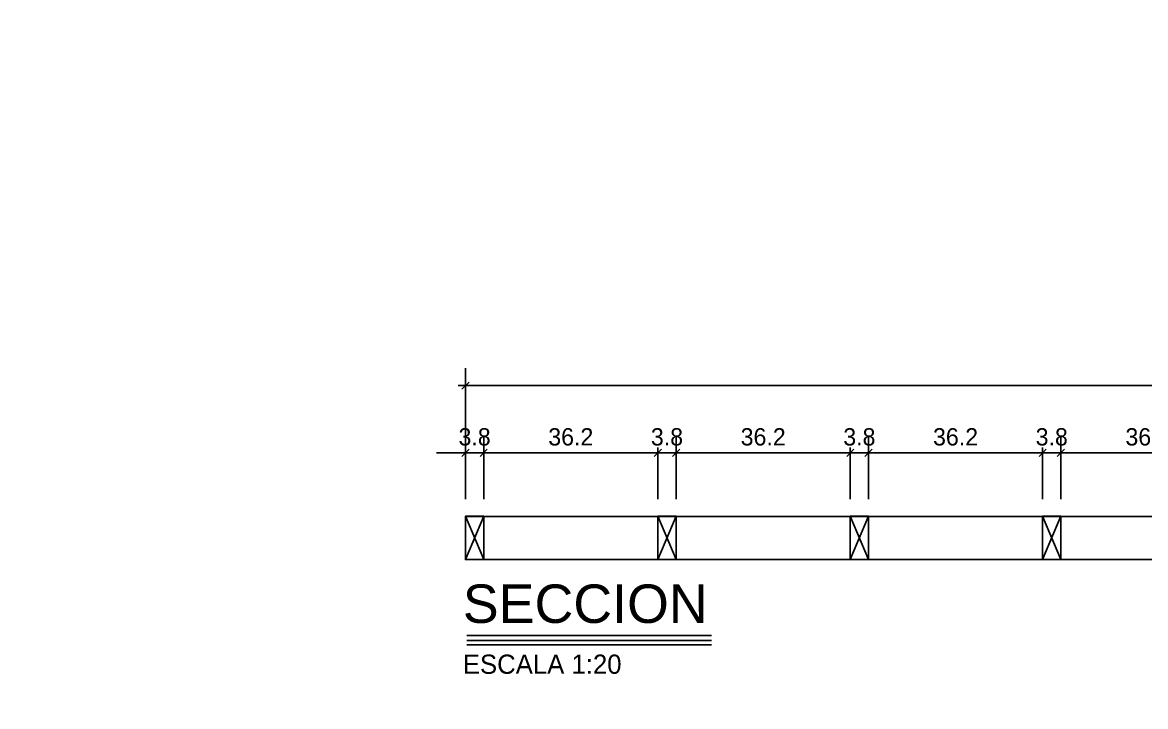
# Model space of a CAD drawing. Header units: millimetres. Extents: x 19458 to 19711, y 4351 to 4752.
# Drawn here: x 19493.43 to 19495.765, y 4521.525 to 4522.947 of the extents above; entities that cross this region are included whole.
import ezdxf
from ezdxf.enums import TextEntityAlignment as Align

# ---------------------------------------------------------------- set-up
doc = ezdxf.new("R2010")
doc.units = ezdxf.units.MM
for name, color, linetype in [('0 @ 0.2', 7, 'Continuous'), ('cotas', 1, 'Continuous'), ('cotas @ 400', 1, 'Continuous'), ('cotas @ 500', 1, 'Continuous'), ('PANELES PARED', 2, 'Continuous'), ('TEXTOS TITULOS @ 0.2', 3, 'Continuous')]:
    doc.layers.add(name, color=color, linetype=linetype)
doc.styles.add('century gothic', font='GOTHIC.TTF')
doc.styles.add('COTAS SMC', font='GOTHIC.TTF')
doc.styles.add('NOTAS', font='GOTHIC.TTF')
doc.styles.add('SMCtitulos', font='sanss___.ttf')
doc.dimstyles.new('ANOTATIVE 100 SMCONSTRUCCIONES', dxfattribs={"dimscale": 0, "dimtxt": 0.18, "dimasz": 0.15, "dimexe": 0.18, "dimexo": 0.09, "dimgap": 0.1, "dimtad": 1, "dimzin": 0, "dimdsep": 46, "dimtxsty": 'century gothic', "dimblk1": 'FLECHA1', "dimblk2": 'FLECHA1', "dimsah": 1, "dimcen": 0.18, "dimdle": 0.075, "dimclrd": 1, "dimclre": 1, "dimclrt": 2, "dimaunit": 1, "dimadec": 0, "dimazin": 0, "dimtfac": 0.75, "dimtix": 1, "dimtmove": 2, "dimatfit": 3, "dimfxl": 0.09, "dimtvp": 1.5, "dimtfill": 1, "dimtolj": 1, "dimtzin": 0, "dimarcsym": 0})
doc.dimstyles.new('ANOTATIVE CM SMCONSTRUCCIONES', dxfattribs={"dimscale": 0, "dimtxt": 0.18, "dimasz": 0.15, "dimexe": 0.18, "dimexo": 0.18, "dimgap": 0.07, "dimtad": 1, "dimdec": 1, "dimlfac": 100, "dimdsep": 46, "dimtxsty": 'century gothic', "dimblk1": 'FLECHA1', "dimblk2": 'FLECHA1', "dimsah": 1, "dimcen": 0.18, "dimdle": 0.075, "dimclrd": 1, "dimclre": 1, "dimclrt": 2, "dimaunit": 1, "dimadec": 0, "dimazin": 2, "dimtfac": 0.75, "dimtdec": 1, "dimtix": 1, "dimtmove": 2, "dimatfit": 3, "dimfxl": 0.09, "dimtvp": 1.5, "dimtfill": 1, "dimtolj": 1, "dimtzin": 0, "dimarcsym": 0})
doc.dimstyles.new('PIES SMCONSTRUCCIONES', dxfattribs={"dimscale": 0, "dimtxt": 0.18, "dimasz": 0.2, "dimexe": 0.18, "dimexo": 0, "dimgap": 0.1, "dimtad": 1, "dimdec": 0, "dimlfac": 39.370079, "dimzin": 0, "dimdsep": 46, "dimlunit": 4, "dimtxsty": 'COTAS SMC', "dimblk1": 'FLECHA1', "dimblk2": 'FLECHA1', "dimsah": 1, "dimcen": 0.2, "dimdle": 0.075, "dimclrd": 1, "dimclre": 1, "dimclrt": 2, "dimaunit": 1, "dimadec": 0, "dimazin": 0, "dimtfac": 0.75, "dimtdec": 0, "dimtix": 1, "dimtmove": 2, "dimatfit": 3, "dimfxl": 0.09, "dimtvp": 1.5, "dimtfill": 1, "dimtolj": 1, "dimtzin": 0, "dimarcsym": 0})

# ---------------------------------------------------------------- blocks, each defined once
blk = doc.blocks.new('FLECHA1')
at = {"color": 4}
blk.add_line((-0.246176, -0.248081), (0.248081, 0.25), dxfattribs=at)
at = {"color": 1}
blk.add_line((-1, 0), (0.496162, 0), dxfattribs=at)
blk = doc.blocks.new('*D574')
at = {"layer": 'cotas', "color": 1, "lineweight": -2, "transparency": 16777216}
for p, q in [((19614.326, 4625.8448), (19614.326, 4700.8448)), ((19570.9836, 4550.8448), (19524.326, 4550.8448)), ((19614.326, 4548.4298), (19614.326, 4550.8448)), ((19570.5339, 4548.4298), (19524.326, 4548.4298)), ((19614.326, 4473.4298), (19614.326, 4398.4298))]:
    blk.add_line(p, q, dxfattribs=at)
at = {"layer": 'Defpoints', "color": 0, "transparency": 16777216}
for p in [(19614.326, 4550.8448), (19615.9836, 4550.8448), (19615.5339, 4548.4298)]:
    blk.add_point(p, dxfattribs=at)
at = {"layer": 'cotas', "color": 1, "lineweight": -2, "transparency": 16777216, "xscale": 75, "yscale": 75, "zscale": 75}
for p, rotation in [((19614.326, 4550.8448), 270), ((19614.326, 4548.4298), 90)]:
    blk.add_blockref('FLECHA1', p, dxfattribs=dict(at, rotation=rotation))
at = {"layer": 'cotas', "color": 2, "transparency": 16777216, "insert": (19517.3376, 4549.6373), "char_height": 90, "attachment_point": 5, "rotation": 90, "style": 'century gothic', "bg_fill": 3, "box_fill_scale": 1.1, "bg_fill_color": 256, "bg_fill_true_color": 13158600, "bg_fill_transparency": 0}
blk.add_mtext('\\A1;2.42', dxfattribs=at)
blk = doc.blocks.new('*D626')
at = {"layer": 'cotas', "color": 1, "lineweight": -2, "transparency": 16777216}
for p, q in [((19614.326, 4610.8448), (19614.326, 4670.8448)), ((19579.9836, 4550.8448), (19542.326, 4550.8448)), ((19614.326, 4548.4298), (19614.326, 4550.8448)), ((19579.5339, 4548.4298), (19542.326, 4548.4298)), ((19614.326, 4488.4298), (19614.326, 4428.4298))]:
    blk.add_line(p, q, dxfattribs=at)
at = {"layer": 'Defpoints', "color": 0, "transparency": 16777216}
for p in [(19614.326, 4550.8448), (19615.9836, 4550.8448), (19615.5339, 4548.4298)]:
    blk.add_point(p, dxfattribs=at)
at = {"layer": 'cotas', "color": 1, "lineweight": -2, "transparency": 16777216, "xscale": 60, "yscale": 60, "zscale": 60}
for p, rotation in [((19614.326, 4550.8448), 270), ((19614.326, 4548.4298), 90)]:
    blk.add_blockref('FLECHA1', p, dxfattribs=dict(at, rotation=rotation))
at = {"layer": 'cotas', "color": 2, "transparency": 16777216, "insert": (19536.7353, 4549.6373), "char_height": 72, "attachment_point": 5, "rotation": 90, "style": 'century gothic', "bg_fill": 3, "box_fill_scale": 1.1, "bg_fill_color": 256, "bg_fill_true_color": 13158600, "bg_fill_transparency": 0}
blk.add_mtext('\\A1;2.42', dxfattribs=at)
blk = doc.blocks.new('*D629')
at = {"layer": 'cotas', "color": 1, "lineweight": -2, "transparency": 16777216}
for p, q in [((19620.0128, 4651.7533), (19620.0128, 4751.7533)), ((19620.4168, 4551.7533), (19530.0128, 4551.7533)), ((19620.0128, 4550.5333), (19620.0128, 4551.7533)), ((19620.4168, 4550.5333), (19530.0128, 4550.5333)), ((19620.0128, 4450.5333), (19620.0128, 4350.5333))]:
    blk.add_line(p, q, dxfattribs=at)
at = {"layer": 'Defpoints', "color": 0, "transparency": 16777216}
for p in [(19620.0128, 4551.7533), (19620.4168, 4551.7533), (19620.4168, 4550.5333)]:
    blk.add_point(p, dxfattribs=at)
at = {"layer": 'cotas', "color": 1, "lineweight": -2, "transparency": 16777216, "xscale": 100, "yscale": 100, "zscale": 100}
for p, rotation in [((19620.0128, 4551.7533), 270), ((19620.0128, 4550.5333), 90)]:
    blk.add_blockref('FLECHA1', p, dxfattribs=dict(at, rotation=rotation))
at = {"layer": 'cotas', "color": 2, "transparency": 16777216, "insert": (19523.8809, 4551.1433), "char_height": 90, "attachment_point": 5, "rotation": 90, "style": 'COTAS SMC', "bg_fill": 3, "box_fill_scale": 1.1, "bg_fill_color": 256, "bg_fill_true_color": 13158600, "bg_fill_transparency": 0}
blk.add_mtext("\\A1;4'", dxfattribs=at)
blk = doc.blocks.new('PZ1')
at = {"layer": 'PANELES PARED'}
for p, q in [((19503.9863, 4507.8495), (19504.0243, 4507.7595)), ((19503.9863, 4507.7595), (19504.0243, 4507.8495))]:
    blk.add_line(p, q, dxfattribs=at)
blk.add_lwpolyline([(19503.9863, 4507.7595), (19504.0243, 4507.7595), (19504.0243, 4507.8495), (19503.9863, 4507.8495)], close=True, dxfattribs=at)
blk = doc.blocks.new('*U235')
at = {"color": 2}
blk.add_line((0, 0.052), (2.541, 0.052), dxfattribs=at)
at = {"color": 250}
blk.add_line((0, 0), (2.541, 0), dxfattribs=at)
at = {"color": 7}
blk.add_line((0, -0.047), (2.541, -0.047), dxfattribs=at)
at = {"color": 0, "linetype": 'ByBlock', "lineweight": -2, "style": 'NOTAS'}
for tag, p in [('1TITLE', (0.027, 1.014)), ('2TITLE', (-0.043, 0.181))]:
    blk.add_attdef(tag, p, '', height=0.3, dxfattribs=at)
blk.add_attdef('SCALE', text='', height=0.18, dxfattribs=at).set_placement((-0.043, -0.148), align=Align.TOP_LEFT)
blk = doc.blocks.new('*D278')
at = {"color": 1, "lineweight": -2, "transparency": 16777216}
for p, q in [((19494.3508, 4521.9561), (19494.3508, 4522.0883)), ((19494.3888, 4521.9561), (19494.3888, 4522.0883)), ((19494.3208, 4522.0523), (19494.2908, 4522.0523)), ((19494.3508, 4522.0523), (19494.3888, 4522.0523)), ((19494.4188, 4522.0523), (19494.4488, 4522.0523))]:
    blk.add_line(p, q, dxfattribs=at)
at = {"layer": 'Defpoints', "color": 0, "transparency": 16777216}
for p in [(19494.3508, 4521.9201), (19494.3888, 4521.9201)]:
    blk.add_point(p, dxfattribs=at)
at = {"color": 1, "lineweight": -2, "transparency": 16777216, "xscale": 0.03, "yscale": 0.03, "zscale": 0.03}
blk.add_blockref('FLECHA1', (19494.3508, 4522.0523), dxfattribs=at)
at = {"color": 1, "lineweight": -2, "transparency": 16777216, "xscale": 0.03, "yscale": 0.03, "zscale": 0.03, "rotation": 180}
blk.add_blockref('FLECHA1', (19494.3888, 4522.0523), dxfattribs=at)
at = {"color": 2, "transparency": 16777216, "insert": (19494.3698, 4522.0852), "char_height": 0.036, "attachment_point": 5, "style": 'century gothic', "bg_fill": 3, "box_fill_scale": 1.1, "bg_fill_color": 256, "bg_fill_true_color": 13158600, "bg_fill_transparency": 0}
blk.add_mtext('\\A1;3.8', dxfattribs=at)
at = {"layer": 'Defpoints', "color": 0, "transparency": 16777216}
blk.add_point((19494.3888, 4522.0523), dxfattribs=at)
blk = doc.blocks.new('*D279')
at = {"color": 1, "lineweight": -2, "transparency": 16777216}
for p, q in [((19494.3888, 4521.9561), (19494.3888, 4522.0883)), ((19494.7508, 4521.9561), (19494.7508, 4522.0883)), ((19494.4188, 4522.0523), (19494.7208, 4522.0523))]:
    blk.add_line(p, q, dxfattribs=at)
at = {"layer": 'Defpoints', "color": 0, "transparency": 16777216}
for p in [(19494.7508, 4522.0523), (19494.3888, 4521.9201), (19494.7508, 4521.9201)]:
    blk.add_point(p, dxfattribs=at)
at = {"color": 1, "lineweight": -2, "transparency": 16777216, "xscale": 0.03, "yscale": 0.03, "zscale": 0.03, "rotation": 180}
blk.add_blockref('FLECHA1', (19494.3888, 4522.0523), dxfattribs=at)
at = {"color": 1, "lineweight": -2, "transparency": 16777216, "xscale": 0.03, "yscale": 0.03, "zscale": 0.03}
blk.add_blockref('FLECHA1', (19494.7508, 4522.0523), dxfattribs=at)
at = {"color": 2, "transparency": 16777216, "insert": (19494.5698, 4522.0852), "char_height": 0.036, "attachment_point": 5, "style": 'century gothic', "bg_fill": 3, "box_fill_scale": 1.1, "bg_fill_color": 256, "bg_fill_true_color": 13158600, "bg_fill_transparency": 0}
blk.add_mtext('\\A1;36.2', dxfattribs=at)
blk = doc.blocks.new('*D280')
at = {"color": 1, "lineweight": -2, "transparency": 16777216}
for p, q in [((19494.7508, 4521.9561), (19494.7508, 4522.0883)), ((19494.7888, 4521.9561), (19494.7888, 4522.0883)), ((19494.7208, 4522.0523), (19494.6908, 4522.0523)), ((19494.7508, 4522.0523), (19494.7888, 4522.0523)), ((19494.8188, 4522.0523), (19494.8488, 4522.0523))]:
    blk.add_line(p, q, dxfattribs=at)
at = {"layer": 'Defpoints', "color": 0, "transparency": 16777216}
for p in [(19494.7508, 4521.9201), (19494.7888, 4521.9201)]:
    blk.add_point(p, dxfattribs=at)
at = {"color": 1, "lineweight": -2, "transparency": 16777216, "xscale": 0.03, "yscale": 0.03, "zscale": 0.03}
blk.add_blockref('FLECHA1', (19494.7508, 4522.0523), dxfattribs=at)
at = {"color": 1, "lineweight": -2, "transparency": 16777216, "xscale": 0.03, "yscale": 0.03, "zscale": 0.03, "rotation": 180}
blk.add_blockref('FLECHA1', (19494.7888, 4522.0523), dxfattribs=at)
at = {"color": 2, "transparency": 16777216, "insert": (19494.7698, 4522.0852), "char_height": 0.036, "attachment_point": 5, "style": 'century gothic', "bg_fill": 3, "box_fill_scale": 1.1, "bg_fill_color": 256, "bg_fill_true_color": 13158600, "bg_fill_transparency": 0}
blk.add_mtext('\\A1;3.8', dxfattribs=at)
at = {"layer": 'Defpoints', "color": 0, "transparency": 16777216}
blk.add_point((19494.7888, 4522.0523), dxfattribs=at)
blk = doc.blocks.new('*D281')
at = {"color": 1, "lineweight": -2, "transparency": 16777216}
for p, q in [((19494.7888, 4521.9561), (19494.7888, 4522.0883)), ((19495.1508, 4521.9561), (19495.1508, 4522.0883)), ((19494.8188, 4522.0523), (19495.1208, 4522.0523))]:
    blk.add_line(p, q, dxfattribs=at)
at = {"layer": 'Defpoints', "color": 0, "transparency": 16777216}
for p in [(19495.1508, 4522.0523), (19494.7888, 4521.9201), (19495.1508, 4521.9201)]:
    blk.add_point(p, dxfattribs=at)
at = {"color": 1, "lineweight": -2, "transparency": 16777216, "xscale": 0.03, "yscale": 0.03, "zscale": 0.03, "rotation": 180}
blk.add_blockref('FLECHA1', (19494.7888, 4522.0523), dxfattribs=at)
at = {"color": 1, "lineweight": -2, "transparency": 16777216, "xscale": 0.03, "yscale": 0.03, "zscale": 0.03}
blk.add_blockref('FLECHA1', (19495.1508, 4522.0523), dxfattribs=at)
at = {"color": 2, "transparency": 16777216, "insert": (19494.9698, 4522.0852), "char_height": 0.036, "attachment_point": 5, "style": 'century gothic', "bg_fill": 3, "box_fill_scale": 1.1, "bg_fill_color": 256, "bg_fill_true_color": 13158600, "bg_fill_transparency": 0}
blk.add_mtext('\\A1;36.2', dxfattribs=at)
blk = doc.blocks.new('*D282')
at = {"color": 1, "lineweight": -2, "transparency": 16777216}
for p, q in [((19495.1508, 4521.9561), (19495.1508, 4522.0883)), ((19495.1888, 4521.9561), (19495.1888, 4522.0883)), ((19495.1208, 4522.0523), (19495.0908, 4522.0523)), ((19495.1508, 4522.0523), (19495.1888, 4522.0523)), ((19495.2188, 4522.0523), (19495.2488, 4522.0523))]:
    blk.add_line(p, q, dxfattribs=at)
at = {"layer": 'Defpoints', "color": 0, "transparency": 16777216}
for p in [(19495.1508, 4521.9201), (19495.1888, 4521.9201)]:
    blk.add_point(p, dxfattribs=at)
at = {"color": 1, "lineweight": -2, "transparency": 16777216, "xscale": 0.03, "yscale": 0.03, "zscale": 0.03}
blk.add_blockref('FLECHA1', (19495.1508, 4522.0523), dxfattribs=at)
at = {"color": 1, "lineweight": -2, "transparency": 16777216, "xscale": 0.03, "yscale": 0.03, "zscale": 0.03, "rotation": 180}
blk.add_blockref('FLECHA1', (19495.1888, 4522.0523), dxfattribs=at)
at = {"color": 2, "transparency": 16777216, "insert": (19495.1698, 4522.0852), "char_height": 0.036, "attachment_point": 5, "style": 'century gothic', "bg_fill": 3, "box_fill_scale": 1.1, "bg_fill_color": 256, "bg_fill_true_color": 13158600, "bg_fill_transparency": 0}
blk.add_mtext('\\A1;3.8', dxfattribs=at)
at = {"layer": 'Defpoints', "color": 0, "transparency": 16777216}
blk.add_point((19495.1888, 4522.0523), dxfattribs=at)
blk = doc.blocks.new('*D283')
at = {"color": 1, "lineweight": -2, "transparency": 16777216}
for p, q in [((19495.1888, 4521.9561), (19495.1888, 4522.0883)), ((19495.5508, 4521.9561), (19495.5508, 4522.0883)), ((19495.2188, 4522.0523), (19495.5208, 4522.0523))]:
    blk.add_line(p, q, dxfattribs=at)
at = {"layer": 'Defpoints', "color": 0, "transparency": 16777216}
for p in [(19495.5508, 4522.0523), (19495.1888, 4521.9201), (19495.5508, 4521.9201)]:
    blk.add_point(p, dxfattribs=at)
at = {"color": 1, "lineweight": -2, "transparency": 16777216, "xscale": 0.03, "yscale": 0.03, "zscale": 0.03, "rotation": 180}
blk.add_blockref('FLECHA1', (19495.1888, 4522.0523), dxfattribs=at)
at = {"color": 1, "lineweight": -2, "transparency": 16777216, "xscale": 0.03, "yscale": 0.03, "zscale": 0.03}
blk.add_blockref('FLECHA1', (19495.5508, 4522.0523), dxfattribs=at)
at = {"color": 2, "transparency": 16777216, "insert": (19495.3698, 4522.0852), "char_height": 0.036, "attachment_point": 5, "style": 'century gothic', "bg_fill": 3, "box_fill_scale": 1.1, "bg_fill_color": 256, "bg_fill_true_color": 13158600, "bg_fill_transparency": 0}
blk.add_mtext('\\A1;36.2', dxfattribs=at)
blk = doc.blocks.new('*D284')
at = {"color": 1, "lineweight": -2, "transparency": 16777216}
for p, q in [((19495.5508, 4521.9561), (19495.5508, 4522.0883)), ((19495.5888, 4521.9561), (19495.5888, 4522.0883)), ((19495.5208, 4522.0523), (19495.4908, 4522.0523)), ((19495.5508, 4522.0523), (19495.5888, 4522.0523)), ((19495.6188, 4522.0523), (19495.6488, 4522.0523))]:
    blk.add_line(p, q, dxfattribs=at)
at = {"layer": 'Defpoints', "color": 0, "transparency": 16777216}
for p in [(19495.5508, 4521.9201), (19495.5888, 4521.9201)]:
    blk.add_point(p, dxfattribs=at)
at = {"color": 1, "lineweight": -2, "transparency": 16777216, "xscale": 0.03, "yscale": 0.03, "zscale": 0.03}
blk.add_blockref('FLECHA1', (19495.5508, 4522.0523), dxfattribs=at)
at = {"color": 1, "lineweight": -2, "transparency": 16777216, "xscale": 0.03, "yscale": 0.03, "zscale": 0.03, "rotation": 180}
blk.add_blockref('FLECHA1', (19495.5888, 4522.0523), dxfattribs=at)
at = {"color": 2, "transparency": 16777216, "insert": (19495.5698, 4522.0852), "char_height": 0.036, "attachment_point": 5, "style": 'century gothic', "bg_fill": 3, "box_fill_scale": 1.1, "bg_fill_color": 256, "bg_fill_true_color": 13158600, "bg_fill_transparency": 0}
blk.add_mtext('\\A1;3.8', dxfattribs=at)
at = {"layer": 'Defpoints', "color": 0, "transparency": 16777216}
blk.add_point((19495.5888, 4522.0523), dxfattribs=at)
blk = doc.blocks.new('*D285')
at = {"color": 1, "lineweight": -2, "transparency": 16777216}
for p, q in [((19495.5888, 4521.9561), (19495.5888, 4522.0883)), ((19495.9508, 4521.9561), (19495.9508, 4522.0883)), ((19495.6188, 4522.0523), (19495.9208, 4522.0523))]:
    blk.add_line(p, q, dxfattribs=at)
at = {"layer": 'Defpoints', "color": 0, "transparency": 16777216}
for p in [(19495.9508, 4522.0523), (19495.5888, 4521.9201), (19495.9508, 4521.9201)]:
    blk.add_point(p, dxfattribs=at)
at = {"color": 1, "lineweight": -2, "transparency": 16777216, "xscale": 0.03, "yscale": 0.03, "zscale": 0.03, "rotation": 180}
blk.add_blockref('FLECHA1', (19495.5888, 4522.0523), dxfattribs=at)
at = {"color": 1, "lineweight": -2, "transparency": 16777216, "xscale": 0.03, "yscale": 0.03, "zscale": 0.03}
blk.add_blockref('FLECHA1', (19495.9508, 4522.0523), dxfattribs=at)
at = {"color": 2, "transparency": 16777216, "insert": (19495.7698, 4522.0852), "char_height": 0.036, "attachment_point": 5, "style": 'century gothic', "bg_fill": 3, "box_fill_scale": 1.1, "bg_fill_color": 256, "bg_fill_true_color": 13158600, "bg_fill_transparency": 0}
blk.add_mtext('\\A1;36.2', dxfattribs=at)
blk = doc.blocks.new('*D290')
at = {"color": 1, "lineweight": -2, "transparency": 16777216}
for p, q in [((19494.3508, 4521.9561), (19494.3508, 4522.228)), ((19497.5874, 4521.9561), (19497.5874, 4522.228)), ((19494.3808, 4522.192), (19497.5574, 4522.192))]:
    blk.add_line(p, q, dxfattribs=at)
at = {"layer": 'Defpoints', "color": 0, "transparency": 16777216}
for p in [(19497.5874, 4522.192), (19494.3508, 4521.9201), (19497.5874, 4521.9201)]:
    blk.add_point(p, dxfattribs=at)
at = {"color": 1, "lineweight": -2, "transparency": 16777216, "xscale": 0.03, "yscale": 0.03, "zscale": 0.03, "rotation": 180}
blk.add_blockref('FLECHA1', (19494.3508, 4522.192), dxfattribs=at)
at = {"color": 1, "lineweight": -2, "transparency": 16777216, "xscale": 0.03, "yscale": 0.03, "zscale": 0.03}
blk.add_blockref('FLECHA1', (19497.5874, 4522.192), dxfattribs=at)
at = {"color": 2, "transparency": 16777216, "insert": (19495.9691, 4522.2249), "char_height": 0.036, "attachment_point": 5, "style": 'century gothic', "bg_fill": 3, "box_fill_scale": 1.1, "bg_fill_color": 256, "bg_fill_true_color": 13158600, "bg_fill_transparency": 0}
blk.add_mtext('\\A1;323.7', dxfattribs=at)
blk = doc.blocks.new('*U734')
at = {"layer": 'cotas @ 500'}
dim = blk.add_linear_dim(base=(19614.3260382735, 4550.8448237801), p1=(19615.5338597089, 4548.4298237801), p2=(19615.9836080801, 4550.8448237801), angle=90, dimstyle='ANOTATIVE 100 SMCONSTRUCCIONES', override={"dimscale": 500, "dimtix": 1, "dimtofl": 1, "dimtmove": 1, "dimatfit": 1}, dxfattribs=at)
dim.commit()
dim.dimension.update_dxf_attribs({"geometry": '*D574', "text_midpoint": (19517.3375950376, 4549.6373237801)})
at = {"layer": 'cotas @ 400'}
dim = blk.add_linear_dim(base=(19614.3260382735, 4550.8448237801), p1=(19615.5338597089, 4548.4298237801), p2=(19615.9836080801, 4550.8448237801), angle=90, dimstyle='ANOTATIVE 100 SMCONSTRUCCIONES', override={"dimscale": 400, "dimtix": 1, "dimtofl": 1, "dimtmove": 1, "dimatfit": 1}, dxfattribs=at)
dim.commit()
dim.dimension.update_dxf_attribs({"geometry": '*D626', "text_midpoint": (19536.7352836848, 4549.6373237801)})
blk = doc.blocks.new('*U736')
at = {"layer": 'cotas @ 500'}
dim = blk.add_linear_dim(base=(19620.0128, 4551.7533), p1=(19620.4168, 4550.5333), p2=(19620.4168, 4551.7533), angle=90, dimstyle='PIES SMCONSTRUCCIONES', override={"dimscale": 500, "dimtix": 1, "dimtofl": 1, "dimtmove": 2, "dimatfit": 3}, dxfattribs=at)
dim.commit()
dim.dimension.update_dxf_attribs({"geometry": '*D629', "text_midpoint": (19523.8809, 4551.1433)})

msp = doc.modelspace()

# ---------------------------------------------------------------- block references
at = {"layer": 'cotas'}
msp.add_blockref('*U734', (0, 0), dxfattribs=at)

# ---------------------------------------------------------------- next in the draw order: block references
msp.add_blockref('*U736', (0, 0), dxfattribs=at)

# ---------------------------------------------------------------- next in the draw order: linework, layer by layer
at = {"layer": 'PANELES PARED'}
msp.add_lwpolyline([(19494.3508, 4521.9201), (19497.5874, 4521.9201), (19497.5874, 4521.8301), (19494.3508, 4521.8301)], close=True, dxfattribs=at)

# ---------------------------------------------------------------- next in the draw order: block references
for p in [(-9.6355, 14.0707), (-9.2355, 14.0707), (-8.8355, 14.0707), (-8.4355, 14.0707)]:
    msp.add_blockref('PZ1', p)
at = {"layer": 'TEXTOS TITULOS @ 0.2'}
ref = msp.add_blockref('*U235', (19494.3539, 4521.6621), dxfattribs=dict(at, xscale=0.2, yscale=0.2, zscale=0.2))
ref.add_attrib('2TITLE', 'SECCION', (19494.3453, 4521.6984), dxfattribs={"layer": '0', "color": 0, "linetype": 'ByBlock', "lineweight": -2, "height": 0.08, "style": 'SMCtitulos'})
ref.add_attrib('SCALE', 'ESCALA 1:20', dxfattribs={"layer": '0', "color": 0, "linetype": 'ByBlock', "lineweight": -2, "height": 0.04, "style": 'NOTAS'}).set_placement((19494.3453, 4521.6326), align=Align.TOP_LEFT)

# ---------------------------------------------------------------- next in the draw order: dimensions: what is measured, and where the dimension line sits
at = {"layer": '0 @ 0.2'}
dim = msp.add_linear_dim(base=(19494.3888, 4522.0523), p1=(19494.3508, 4521.9201), p2=(19494.3888, 4521.9201), dimstyle='ANOTATIVE CM SMCONSTRUCCIONES', override={"dimscale": 0.2, "dimtix": 1, "dimtofl": 1, "dimtmove": 2, "dimatfit": 3}, dxfattribs=at)
dim.commit()
dim.dimension.update_dxf_attribs({"geometry": '*D278', "text_midpoint": (19494.3698, 4522.0852)})

# ---------------------------------------------------------------- next in the draw order: dimensions: what is measured, and where the dimension line sits
dim = msp.add_linear_dim(base=(19494.7508, 4522.0523), p1=(19494.3888, 4521.9201), p2=(19494.7508, 4521.9201), dimstyle='ANOTATIVE CM SMCONSTRUCCIONES', override={"dimscale": 0.2, "dimtix": 1, "dimtofl": 1, "dimtmove": 2, "dimatfit": 3}, dxfattribs=at)
dim.commit()
dim.dimension.update_dxf_attribs({"geometry": '*D279', "text_midpoint": (19494.5698, 4522.0852)})

# ---------------------------------------------------------------- next in the draw order: dimensions: what is measured, and where the dimension line sits
dim = msp.add_linear_dim(base=(19494.7888, 4522.0523), p1=(19494.7508, 4521.9201), p2=(19494.7888, 4521.9201), dimstyle='ANOTATIVE CM SMCONSTRUCCIONES', override={"dimscale": 0.2, "dimtix": 1, "dimtofl": 1, "dimtmove": 2, "dimatfit": 3}, dxfattribs=at)
dim.commit()
dim.dimension.update_dxf_attribs({"geometry": '*D280', "text_midpoint": (19494.7698, 4522.0852)})

# ---------------------------------------------------------------- next in the draw order: dimensions: what is measured, and where the dimension line sits
dim = msp.add_linear_dim(base=(19495.1508, 4522.0523), p1=(19494.7888, 4521.9201), p2=(19495.1508, 4521.9201), dimstyle='ANOTATIVE CM SMCONSTRUCCIONES', override={"dimscale": 0.2, "dimtix": 1, "dimtofl": 1, "dimtmove": 2, "dimatfit": 3}, dxfattribs=at)
dim.commit()
dim.dimension.update_dxf_attribs({"geometry": '*D281', "text_midpoint": (19494.9698, 4522.0852)})

# ---------------------------------------------------------------- next in the draw order: dimensions: what is measured, and where the dimension line sits
dim = msp.add_linear_dim(base=(19495.1888, 4522.0523), p1=(19495.1508, 4521.9201), p2=(19495.1888, 4521.9201), dimstyle='ANOTATIVE CM SMCONSTRUCCIONES', override={"dimscale": 0.2, "dimtix": 1, "dimtofl": 1, "dimtmove": 2, "dimatfit": 3}, dxfattribs=at)
dim.commit()
dim.dimension.update_dxf_attribs({"geometry": '*D282', "text_midpoint": (19495.1698, 4522.0852)})

# ---------------------------------------------------------------- next in the draw order: dimensions: what is measured, and where the dimension line sits
dim = msp.add_linear_dim(base=(19495.5508, 4522.0523), p1=(19495.1888, 4521.9201), p2=(19495.5508, 4521.9201), dimstyle='ANOTATIVE CM SMCONSTRUCCIONES', override={"dimscale": 0.2, "dimtix": 1, "dimtofl": 1, "dimtmove": 2, "dimatfit": 3}, dxfattribs=at)
dim.commit()
dim.dimension.update_dxf_attribs({"geometry": '*D283', "text_midpoint": (19495.3698, 4522.0852)})

# ---------------------------------------------------------------- next in the draw order: dimensions: what is measured, and where the dimension line sits
dim = msp.add_linear_dim(base=(19495.5888, 4522.0523), p1=(19495.5508, 4521.9201), p2=(19495.5888, 4521.9201), dimstyle='ANOTATIVE CM SMCONSTRUCCIONES', override={"dimscale": 0.2, "dimtix": 1, "dimtofl": 1, "dimtmove": 2, "dimatfit": 3}, dxfattribs=at)
dim.commit()
dim.dimension.update_dxf_attribs({"geometry": '*D284', "text_midpoint": (19495.5698, 4522.0852)})

# ---------------------------------------------------------------- next in the draw order: dimensions: what is measured, and where the dimension line sits
dim = msp.add_linear_dim(base=(19495.9508, 4522.0523), p1=(19495.5888, 4521.9201), p2=(19495.9508, 4521.9201), dimstyle='ANOTATIVE CM SMCONSTRUCCIONES', override={"dimscale": 0.2, "dimtix": 1, "dimtofl": 1, "dimtmove": 2, "dimatfit": 3}, dxfattribs=at)
dim.commit()
dim.dimension.update_dxf_attribs({"geometry": '*D285', "text_midpoint": (19495.7698, 4522.0852)})

# ---------------------------------------------------------------- next in the draw order: dimensions: what is measured, and where the dimension line sits
dim = msp.add_linear_dim(base=(19497.5874, 4522.192), p1=(19494.3508, 4521.9201), p2=(19497.5874, 4521.9201), dimstyle='ANOTATIVE CM SMCONSTRUCCIONES', override={"dimscale": 0.2, "dimtix": 1, "dimtofl": 1, "dimtmove": 2, "dimatfit": 3}, dxfattribs=at)
dim.commit()
dim.dimension.update_dxf_attribs({"geometry": '*D290', "text_midpoint": (19495.9691, 4522.2249)})

doc.saveas('drawing.dxf')
